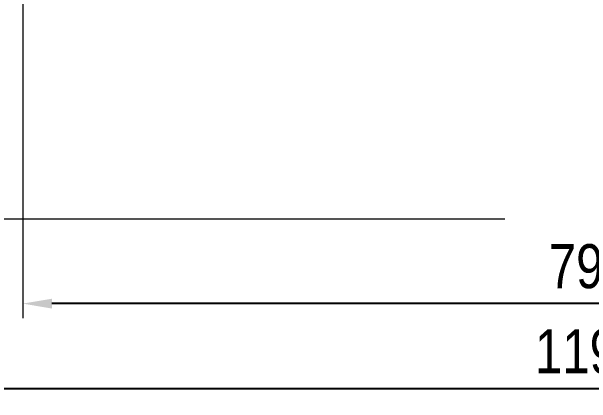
# Model space of a CAD drawing. Header units: millimetres. Extents: x -7098 to 6497, y -6127 to 5201.
# Drawn here: x -3498 to 456, y -6127 to -3458 of the extents above; entities that cross this region are included whole.
import ezdxf

# ---------------------------------------------------------------- set-up
doc = ezdxf.new("R2010")
doc.units = ezdxf.units.MM
doc.layers.add('DIKOM_РАЗМЕР_ЗОНА', color=7, linetype='Continuous')
doc.styles.add('style1', font='arial.ttf', dxfattribs={"width": 0.8})
doc.dimstyles.new('1-50', dxfattribs={"dimtxt": 300, "dimasz": 200, "dimexe": 100, "dimexo": 0, "dimgap": 100, "dimtad": 1, "dimdec": 0, "dimtxsty": 'style1', "dimcen": 0, "dimclrd": 7, "dimclre": 7, "dimadec": 1, "dimazin": 2, "dimtfac": 1, "dimtdec": 0, "dimtmove": 1, "dimatfit": 3, "dimfxl": 0, "dimlwd": 25, "dimlwe": 18, "dimarcsym": 0})

# ---------------------------------------------------------------- blocks, each defined once
blk = doc.blocks.new('*D19')
at = {"layer": 'Defpoints', "color": 0, "transparency": 16777216}
for p in [(-3422.4, 1730.2), (4498.5, 1730.2), (-3422.4, -5447.2)]:
    blk.add_point(p, dxfattribs=at)
at = {"layer": 'DIKOM_РАЗМЕР_ЗОНА', "color": 7, "lineweight": 18, "transparency": 16777216}
for p, q in [((-3422.4, 1730.2), (-3422.4, -5547.2)), ((4498.5, 1730.2), (4498.5, -5547.2))]:
    blk.add_line(p, q, dxfattribs=at)
at = {"layer": 'DIKOM_РАЗМЕР_ЗОНА', "color": 7, "lineweight": 25, "transparency": 16777216}
blk.add_line((4298.5, -5447.2), (-3222.4, -5447.2), dxfattribs=at)
at = {"layer": 'DIKOM_РАЗМЕР_ЗОНА', "color": 7, "transparency": 16777216}
for points in [[(-3222.4, -5413.9), (-3222.4, -5480.6), (-3422.4, -5447.2)], [(4298.5, -5413.9), (4298.5, -5480.6), (4498.5, -5447.2)]]:
    blk.add_solid(points, dxfattribs=at)
at = {"layer": 'DIKOM_РАЗМЕР_ЗОНА', "color": 0, "transparency": 16777216, "insert": (538, -5194.1), "char_height": 300, "attachment_point": 5, "style": 'style1'}
blk.add_mtext('7900', dxfattribs=at)
blk = doc.blocks.new('*D18')
at = {"layer": 'Defpoints', "color": 0, "transparency": 16777216}
for p in [(-621.7, 5200.6), (-6648, -4870.8), (-133.4, -4870.8)]:
    blk.add_point(p, dxfattribs=at)
at = {"layer": 'DIKOM_РАЗМЕР_ЗОНА', "color": 7, "lineweight": 18, "transparency": 16777216}
for p, q in [((-621.7, 5200.6), (-6748, 5200.6)), ((-133.4, -4870.8), (-6748, -4870.8))]:
    blk.add_line(p, q, dxfattribs=at)
at = {"layer": 'DIKOM_РАЗМЕР_ЗОНА', "color": 7, "lineweight": 25, "transparency": 16777216}
blk.add_line((-6648, 5000.6), (-6648, -4670.8), dxfattribs=at)
at = {"layer": 'DIKOM_РАЗМЕР_ЗОНА', "color": 7, "transparency": 16777216}
for points in [[(-6681.3, 5000.6), (-6614.7, 5000.6), (-6648, 5200.6)], [(-6681.3, -4670.8), (-6614.7, -4670.8), (-6648, -4870.8)]]:
    blk.add_solid(points, dxfattribs=at)
at = {"layer": 'DIKOM_РАЗМЕР_ЗОНА', "color": 0, "transparency": 16777216, "insert": (-6901.2, 458.3), "char_height": 300, "attachment_point": 5, "rotation": 90, "style": 'style1'}
blk.add_mtext('10100', dxfattribs=at)
blk = doc.blocks.new('*D17')
at = {"layer": 'Defpoints', "color": 0, "transparency": 16777216}
for p in [(-5422.4, 1752.1), (6497.5, 1509.8), (-5422.4, -6026.7)]:
    blk.add_point(p, dxfattribs=at)
at = {"layer": 'DIKOM_РАЗМЕР_ЗОНА', "color": 7, "lineweight": 18, "transparency": 16777216}
for p, q in [((-5422.4, 1752.1), (-5422.4, -6126.7)), ((6497.5, 1509.8), (6497.5, -6126.7))]:
    blk.add_line(p, q, dxfattribs=at)
at = {"layer": 'DIKOM_РАЗМЕР_ЗОНА', "color": 7, "lineweight": 25, "transparency": 16777216}
blk.add_line((6297.5, -6026.7), (-5222.4, -6026.7), dxfattribs=at)
at = {"layer": 'DIKOM_РАЗМЕР_ЗОНА', "color": 7, "transparency": 16777216}
for points in [[(-5222.4, -5993.4), (-5222.4, -6060.1), (-5422.4, -6026.7)], [(6297.5, -5993.4), (6297.5, -6060.1), (6497.5, -6026.7)]]:
    blk.add_solid(points, dxfattribs=at)
at = {"layer": 'DIKOM_РАЗМЕР_ЗОНА', "color": 0, "transparency": 16777216, "insert": (537.5, -5773.6), "char_height": 300, "attachment_point": 5, "style": 'style1'}
blk.add_mtext('11900', dxfattribs=at)

msp = doc.modelspace()

# ---------------------------------------------------------------- dimensions: what is measured, and where the dimension line sits
at = {"layer": 'DIKOM_РАЗМЕР_ЗОНА'}
dim = msp.add_linear_dim(base=(-6648, -4870.8), p1=(-621.7, 5200.6), p2=(-133.4, -4870.8), angle=90, text='10100', dimstyle='1-50', override={"dimscale": 1, "dimtix": 0, "dimtofl": 1, "dimtmove": 1, "dimatfit": 3}, dxfattribs=at)
dim.commit()
dim.dimension.update_dxf_attribs({"geometry": '*D18', "text_midpoint": (-6648, 458.3), "dimtype": 160})
for base, p1, p2, text, picture, middle in [((-5422.4, -6026.7), (6497.5, 1509.8), (-5422.4, 1752.1), '11900', '*D17', (537.5, -6026.7)), ((-3422.4, -5447.2), (4498.5, 1730.2), (-3422.4, 1730.2), '7900', '*D19', (538, -5447.2))]:
    dim = msp.add_linear_dim(base=base, p1=p1, p2=p2, text=text, dimstyle='1-50', override={"dimscale": 1, "dimtix": 0, "dimtofl": 1, "dimtmove": 1, "dimatfit": 3}, dxfattribs=at)
    dim.commit()
    dim.dimension.update_dxf_attribs({"geometry": picture, "text_midpoint": middle, "dimtype": 160})

doc.saveas('drawing.dxf')
